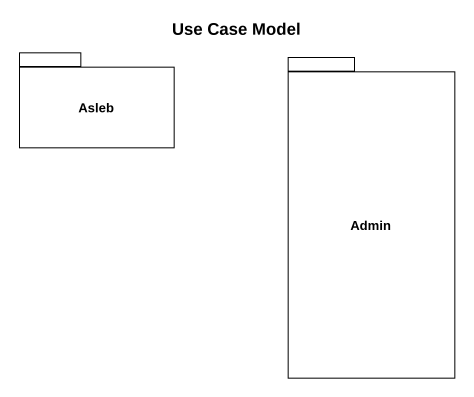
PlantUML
@startuml
title Use Case Model
package Asleb {
}
package Admin {
}
@enduml
